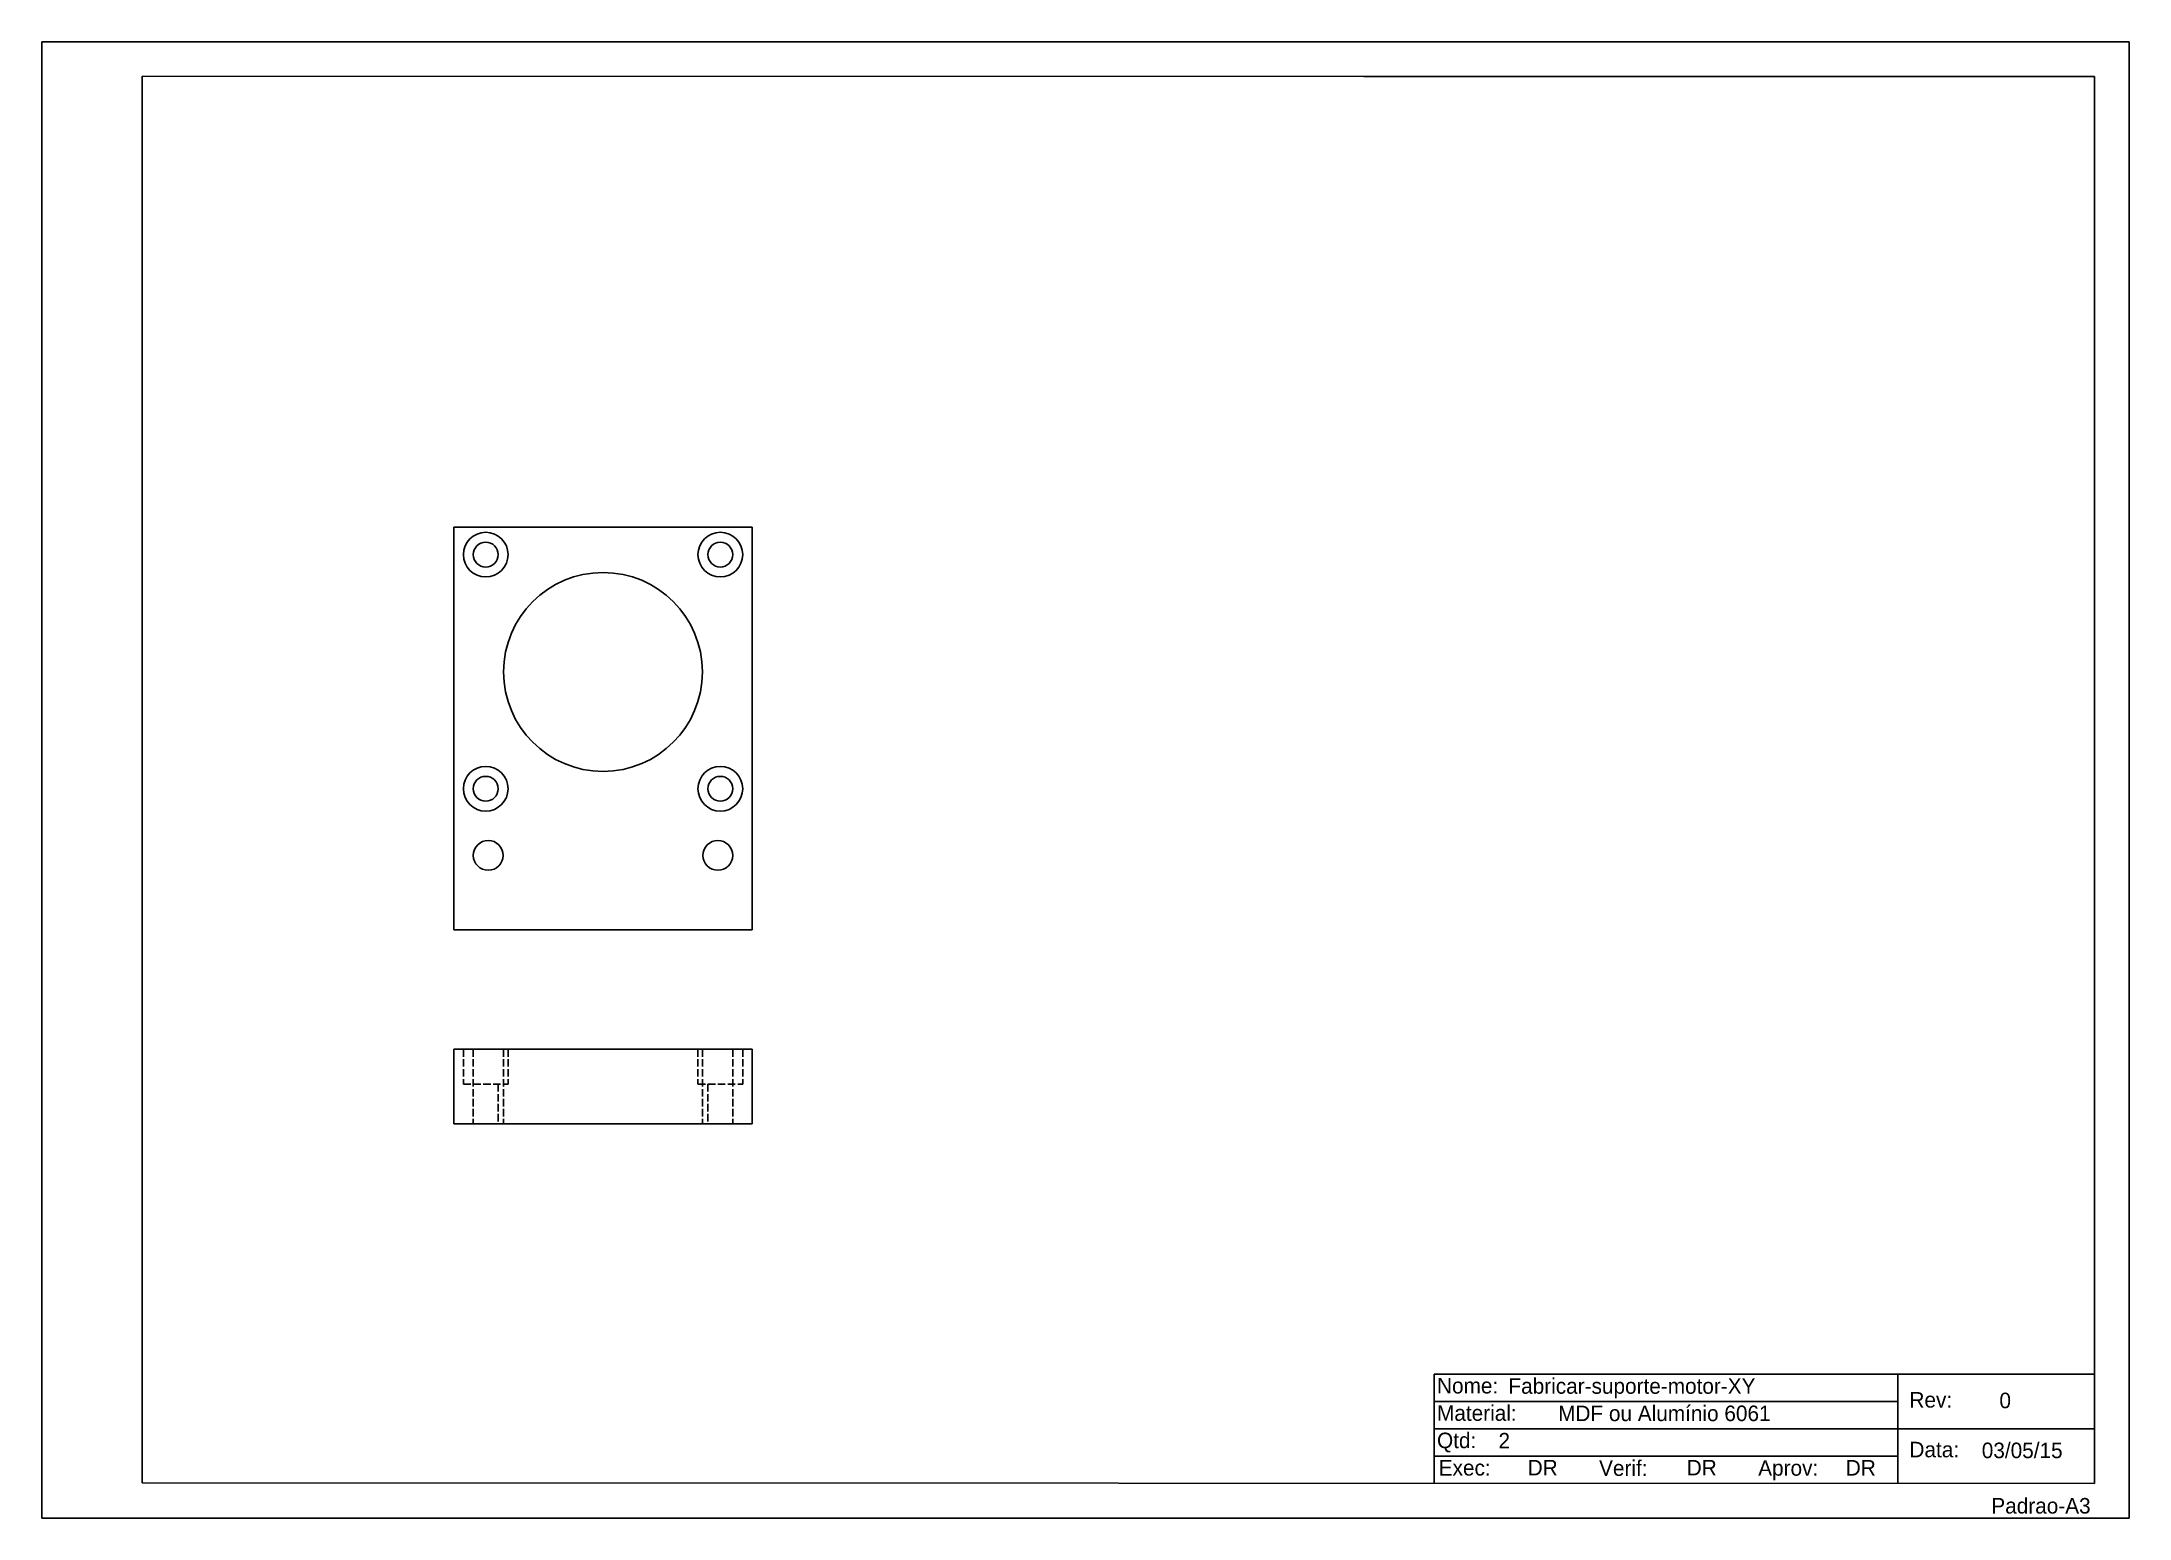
# Model space of a CAD drawing. Extents: x -83 to 337, y -118 to 179.
import ezdxf

# ---------------------------------------------------------------- set-up
doc = ezdxf.new("R2010")
doc.units = 0
for name, pattern in [('AVEVASHORTDASHED', [2, 1.5, -0.5]), ('AVEVASOLID', [2.25, 2.25]), ('AVEVASOLIDXWIDE', [2.25, 2.25])]:
    doc.linetypes.add(name, pattern=pattern)
doc.layers.get('0').update_dxf_attribs({"linetype": 'CONTINUOUS'})
doc.layers.add('-11', color=7, linetype='CONTINUOUS')
doc.layers.add('-300', color=7, linetype='CONTINUOUS')

msp = doc.modelspace()

# ---------------------------------------------------------------- linework, layer by layer
at = {"layer": '-11', "color": 253, "linetype": 'AVEVASOLID'}
msp.add_line((183.07, 171.66), (330.07, 171.66), dxfattribs=at)
at = {"layer": '-300', "color": 92, "linetype": 'AVEVASOLID'}
for p, q in [((-82.93, 178.66), (-82.93, -118.34)), ((-82.93, 178.66), (337.07, 178.66)), ((-82.93, 178.66), (337.07, 178.66)), ((-82.93, 178.66), (-82.93, -118.34)), ((337.07, 178.66), (337.07, -118.34)), ((337.07, 178.66), (337.07, -118.34)), ((197.19, -89.34), (197.19, -111.34)), ((197.19, -89.34), (197.19, -111.34)), ((290.52, -111.34), (290.52, -89.34)), ((290.52, -111.34), (290.52, -89.34)), ((197.19, -94.84), (290.52, -94.84)), ((197.19, -94.84), (290.52, -94.84)), ((197.19, -100.34), (290.52, -100.34)), ((197.19, -100.34), (290.52, -100.34)), ((290.52, -100.34), (322.11, -100.34)), ((290.52, -100.34), (330.07, -100.34)), ((197.19, -105.84), (290.52, -105.84)), ((197.19, -105.84), (290.52, -105.84)), ((-82.93, -118.34), (337.07, -118.34)), ((-82.93, -118.34), (337.07, -118.34))]:
    msp.add_line(p, q, dxfattribs=at)
at = {"layer": '-300', "color": 92, "linetype": 'AVEVASOLIDXWIDE'}
for p, q in [((-62.74, -111.24), (-62.74, 171.76)), ((-62.74, 171.76), (330.07, 171.66)), ((330.07, 171.66), (330.07, -111.34)), ((197.19, -89.34), (290.52, -89.34)), ((197.19, -89.34), (290.52, -89.34)), ((197.19, -89.34), (330.07, -89.34)), ((337.07, -118.34), (337.07, -108.34)), ((337.07, -118.34), (337.07, -108.34)), ((-62.74, -111.24), (330.07, -111.34)), ((327.07, -118.34), (337.07, -118.34)), ((327.07, -118.34), (337.07, -118.34))]:
    msp.add_line(p, q, dxfattribs=at)
for p, q in [((0, 81), (60, 81)), ((0, 81), (0, 0)), ((60, 81), (60, 0)), ((0, 0), (60, 0)), ((0, -24), (0, -39)), ((0, -24), (60, -24)), ((60, -24), (60, -39)), ((0, -39), (60, -39))]:
    msp.add_line(p, q)
at = {"linetype": 'AVEVASHORTDASHED'}
for p, q in [((1.9, -24, 8), (1.9, -31, 8)), ((3.9, -24), (3.9, -39)), ((10, -24), (10, -39)), ((10.9, -24, 8), (10.9, -31, 8)), ((49.1, -24, 0.63), (49.1, -31)), ((50, -24), (50, -39)), ((56.1, -24), (56.1, -39)), ((58.1, -24, 0.63), (58.1, -31)), ((1.9, -31), (10.9, -31)), ((8.9, -31, 8), (8.9, -39, 8)), ((49.1, -31), (58.1, -31)), ((51.1, -31), (51.1, -39))]:
    msp.add_line(p, q, dxfattribs=at)
at = {"extrusion": (1.07613e-15, -2.53215e-16, -1)}
msp.add_circle((-6.4, 75.5, -8), 4.5, dxfattribs=at)
at = {"extrusion": (1.35295e-15, -3.81394e-17, -1)}
msp.add_circle((-53.6, 75.5, -8), 4.5, dxfattribs=at)
at = {"extrusion": (9.31777e-16, 5.37962e-16, -1)}
msp.add_circle((-6.4, 75.5), 2.5, dxfattribs=at)
at = {"extrusion": (1.07986e-15, -3.28124e-16, -1)}
msp.add_circle((-6.4, 75.5, -8), 2.5, dxfattribs=at)
for centre in [(53.6, 75.5), (53.6, 75.5, 8), (53.6, 28.4), (53.6, 28.4, 8)]:
    msp.add_circle(centre, 2.5)
at = {"extrusion": (1.23123e-15, -1.23416e-16, -1)}
msp.add_circle((-30, 51.9), 20, dxfattribs=at)
at = {"extrusion": (1.17753e-15, 8.86499e-18, -1)}
msp.add_circle((-6.4, 28.4, -8), 4.5, dxfattribs=at)
at = {"extrusion": (1.13601e-15, 3.04392e-16, -1)}
msp.add_circle((-6.4, 28.4), 2.5, dxfattribs=at)
at = {"extrusion": (1.11809e-15, 3.20484e-16, -1)}
msp.add_circle((-6.4, 28.4, -8), 2.5, dxfattribs=at)
at = {"extrusion": (1.50222e-15, -1.72871e-16, -1)}
msp.add_circle((-53.6, 28.4, -8), 4.5, dxfattribs=at)
at = {"extrusion": (1.4322e-15, -5.8939e-16, -1)}
msp.add_circle((-6.9, 15), 3, dxfattribs=at)
at = {"extrusion": (9.39989e-16, 9.43312e-17, -1)}
msp.add_circle((-53.1, 15), 3, dxfattribs=at)

# ---------------------------------------------------------------- texts
at = {"layer": '-300', "color": 92, "linetype": 'CONTINUOUS'}
for s, p in [('Nome:', (197.8, -93.24)), ('Material:', (197.8, -98.74)), ('Rev:', (292.85, -96.08)), ('Qtd:', (197.8, -104.24)), ('Data:', (292.85, -106.08)), ('Exec:', (198.14, -109.75)), ('Verif:', (230.4, -109.81)), ('Aprov:', (262.42, -109.78))]:
    msp.add_text(s, height=3.125, dxfattribs=at).set_placement(p)
at = {"layer": '-300', "color": 7, "linetype": 'CONTINUOUS'}
for s, height, p in [('Fabricar-suporte-motor-XY', 3.125, (212.17, -93.3)), ('MDF ou Alumínio 6061', 3.125, (222.17, -98.8)), ('0', 3.13, (310.95, -96.21)), ('2', 3.12, (210.17, -104.3)), ('03/05/15', 3.125, (307.4, -106.25)), ('DR', 3.125, (216.04, -109.72)), ('DR', 3.125, (248.04, -109.72)), ('DR', 3.125, (280.04, -109.75)), ('Padrao-A3', 3.125, (309.32, -117.39))]:
    msp.add_text(s, height=height, dxfattribs=at).set_placement(p)

doc.saveas('drawing.dxf')
